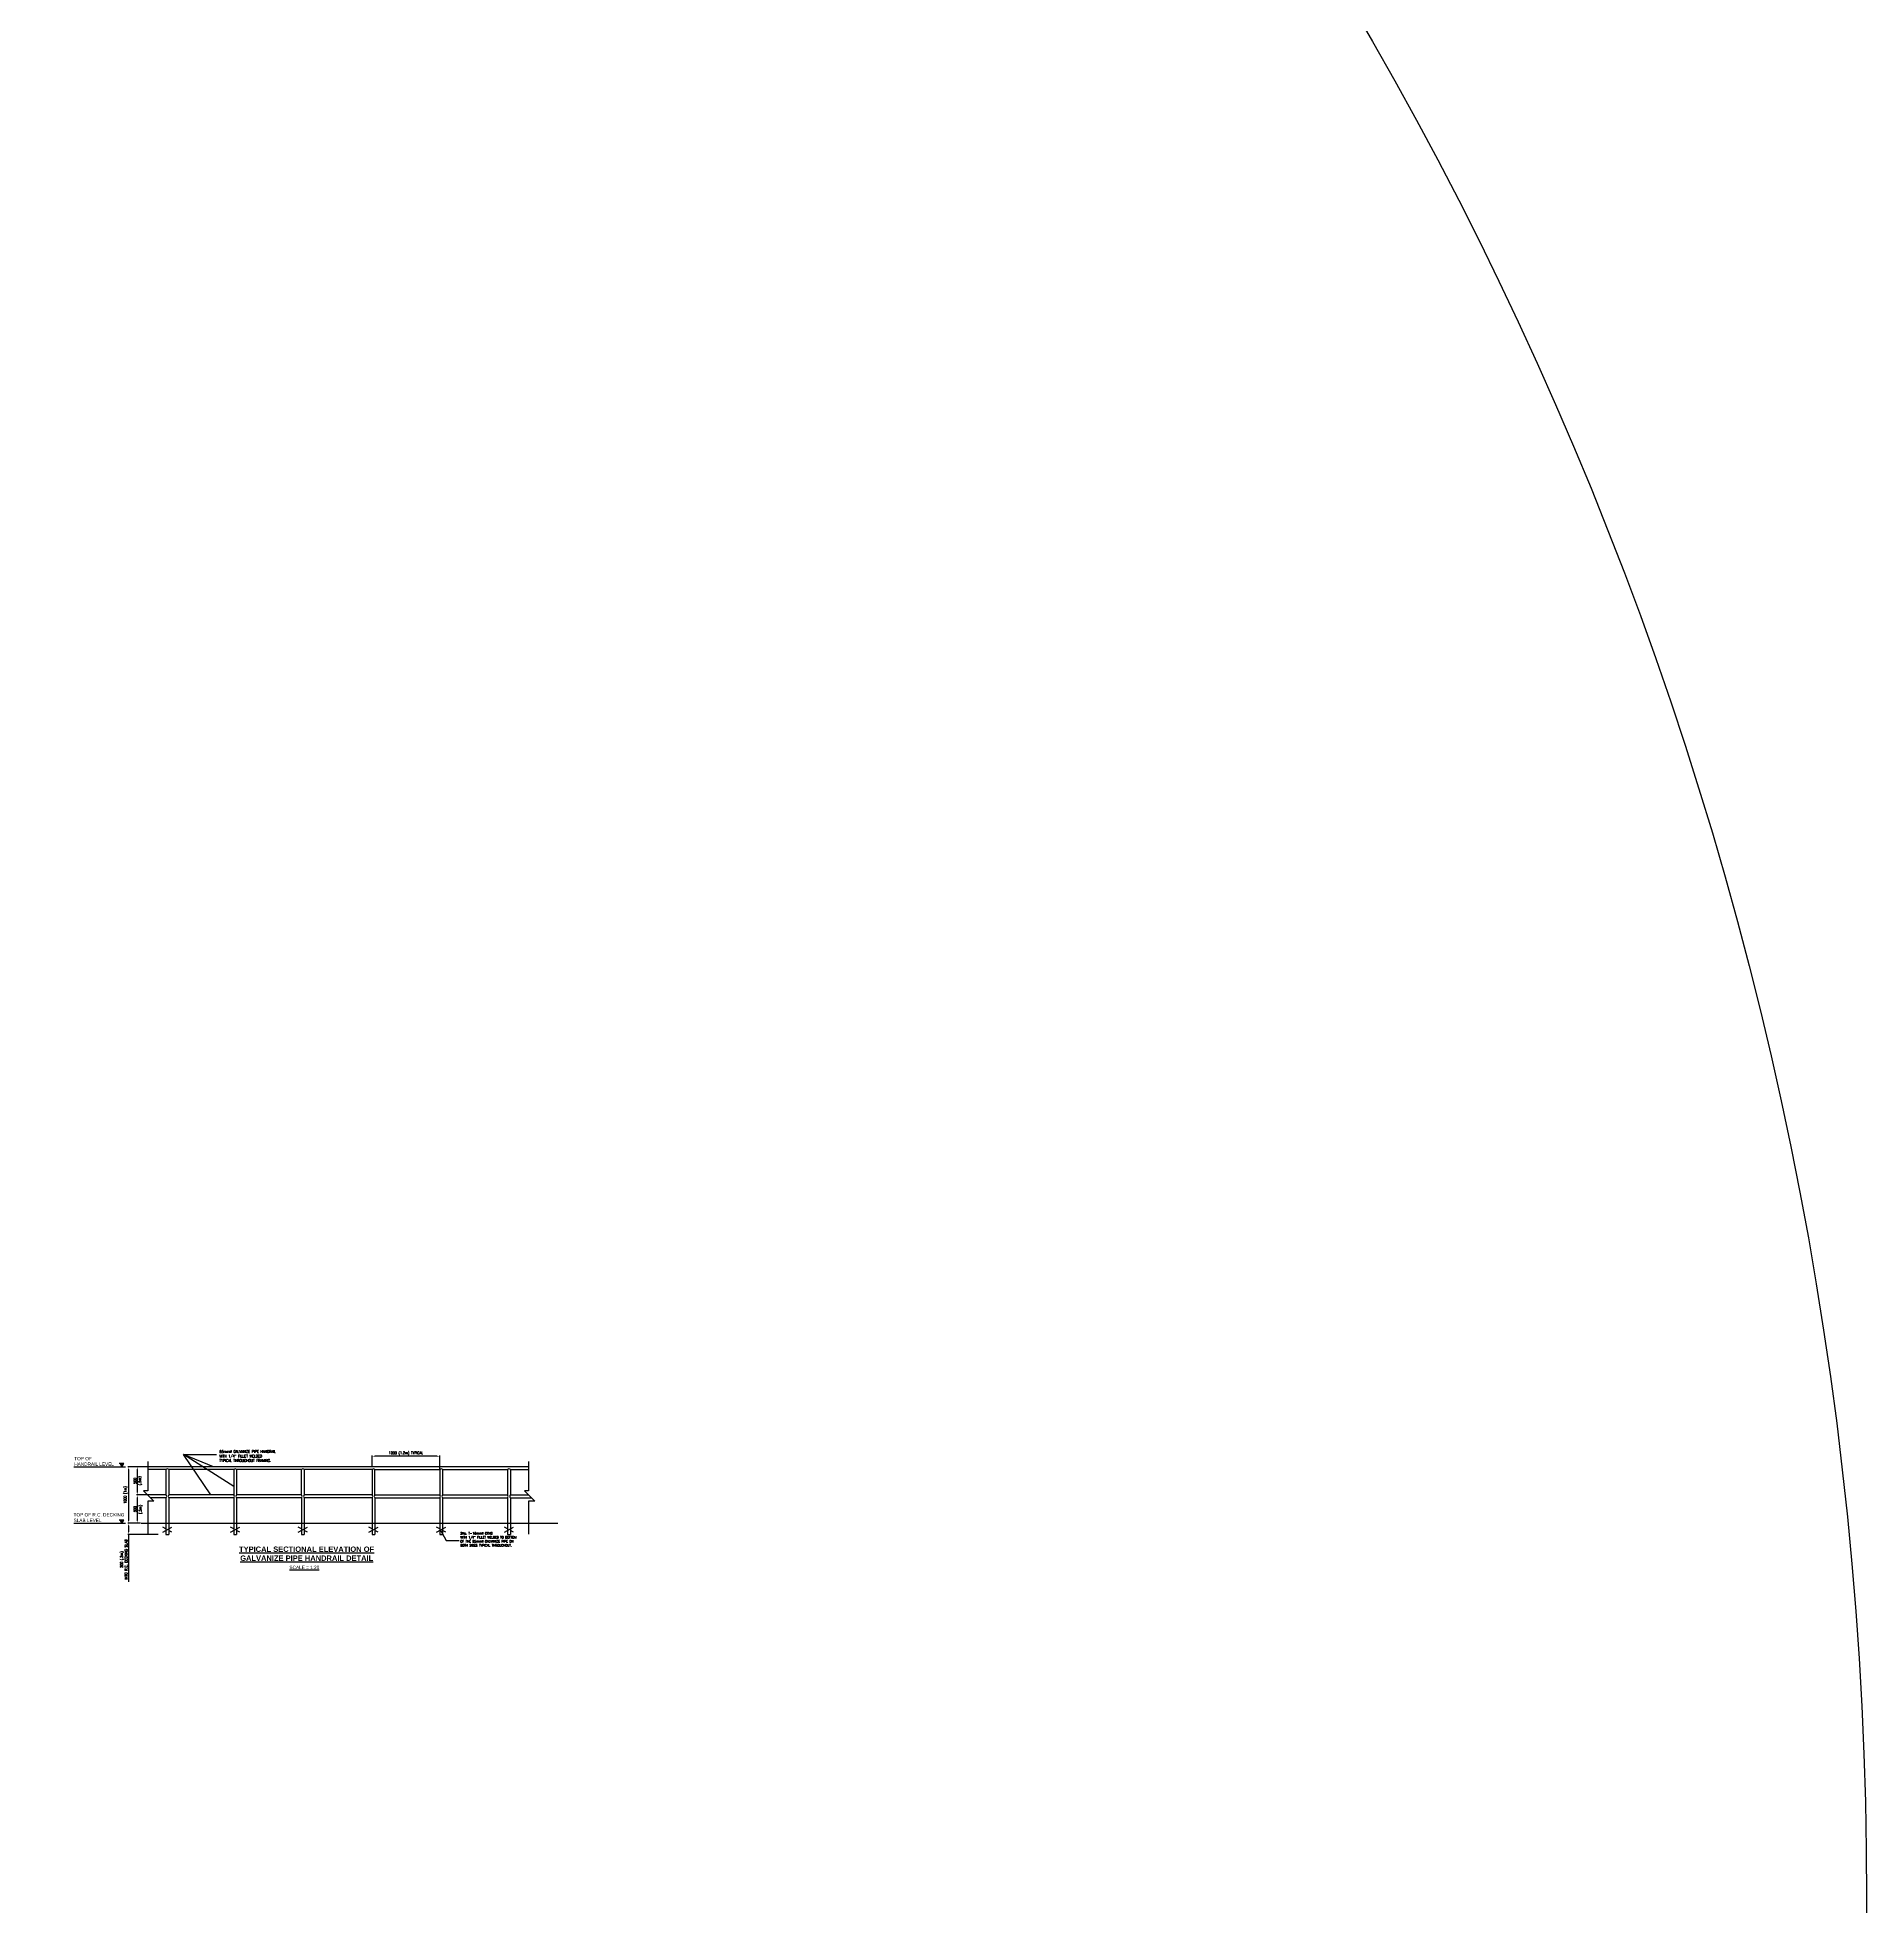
# Model space of a CAD drawing. Header units: millimetres. Extents: x -605628 to 223188, y -4937 to 493520.
# Drawn here: x -505907 to -473499, y 427305 to 460412 of the extents above; entities that cross this region are included whole.
import ezdxf

# ---------------------------------------------------------------- set-up
doc = ezdxf.new("R2010")
doc.units = ezdxf.units.MM
doc.header["$LTSCALE"] = 100
doc.header["$MEASUREMENT"] = 0
doc.linetypes.add('HIDDEN', pattern=[0.375, 0.25, -0.125])
for name, color, linetype in [('S-Dim', 1, 'Continuous'), ('ST-FOOTING', 4, 'HIDDEN'), ('ST-TEXT', 255, 'Continuous')]:
    doc.layers.add(name, color=color, linetype=linetype)
doc.styles.add('Roomname', font='sanss___.ttf')
doc.styles.add('SKEL 1_20xp', font='romans.shx', dxfattribs={"width": 0.75, "height": 47.6})
doc.styles.add('SKEL 1_24xp', font='romans.shx', dxfattribs={"width": 0.85, "height": 2.25})
doc.dimstyles.new('SKEL 1_20xp', dxfattribs={"dimtxt": 47.6, "dimasz": 47.6, "dimexe": 12, "dimexo": 12, "dimgap": 15, "dimtad": 1, "dimdec": 0, "dimtxsty": 'SKEL 1_20xp', "dimcen": 4, "dimdle": 1, "dimclrd": 1, "dimclre": 1, "dimclrt": 2, "dimadec": 0, "dimazin": 0, "dimtfac": 1, "dimtdec": 0, "dimtix": 1, "dimtmove": 0, "dimatfit": 3, "dimfxl": 1.25, "dimarcsym": 0})

msp = doc.modelspace()

# ---------------------------------------------------------------- hatches: boundary and pattern name
at = {"layer": 'ST-TEXT'}
for points in [[(-504407.5, 435096.7), (-504376.4, 435150.6), (-504407.5, 435150.6)], [(-504407.5, 434096.7), (-504376.4, 434150.6), (-504407.5, 434150.6)]]:
    msp.add_hatch(color=256, dxfattribs=at).paths.add_polyline_path(points)

# ---------------------------------------------------------------- linework, layer by layer
at = {"color": 6, "ltscale": 0.15}
for p, q in [((-505259.8, 435096.1), (-504347, 435096.1)), ((-505259.8, 434096.1), (-504347, 434096.1)), ((-504070.4, 434096.1), (-496684.6, 434096.1))]:
    msp.add_line(p, q, dxfattribs=at)
at = {"color": 4, "ltscale": 0.15}
for p, q in [((-503952.1, 435186.6), (-503952.1, 434671.1)), ((-497202.9, 435096.1), (-503952.1, 435096.1)), ((-503628.3, 435045.3), (-503952.1, 435045.3)), ((-503628.3, 435045.3), (-503628.3, 434596.1)), ((-502428.3, 435045.3), (-503577.5, 435045.3)), ((-503577.5, 435045.3), (-503577.5, 434596.1)), ((-502428.3, 435045.3), (-502428.3, 434596.1)), ((-501228.3, 435045.3), (-502377.5, 435045.3)), ((-502377.5, 435045.3), (-502377.5, 434596.1)), ((-501228.3, 434596.1), (-501228.3, 435045.3)), ((-501177.5, 435045.3), (-501177.5, 434595.3)), ((-499977.5, 435045.3), (-501177.5, 435045.3)), ((-499977.5, 435045.3), (-499977.5, 434596.1)), ((-499926.7, 434596.1), (-499926.7, 435045.3)), ((-499926.7, 435045.3), (-498777.5, 435045.3)), ((-498777.5, 435045.3), (-498777.5, 434596.1)), ((-498726.7, 435045.3), (-497577.5, 435045.3)), ((-498726.7, 435045.3), (-498726.7, 434596.1)), ((-497577.5, 435045.3), (-497577.5, 434596.1)), ((-497526.7, 435045.3), (-497202.9, 435045.3)), ((-497526.7, 435045.3), (-497526.7, 434596.1)), ((-497202.9, 435186.6), (-497202.9, 434671.1)), ((-503952.1, 434671.1), (-504025.8, 434671.1)), ((-504025.8, 434671.1), (-503841.5, 434484)), ((-503841.5, 434484), (-503952.1, 434484)), ((-503952.1, 434484), (-503952.1, 433901.4)), ((-503628.3, 434596.1), (-503951.9, 434596.1)), ((-503628.3, 434545.3), (-503901.9, 434545.3)), ((-503628.3, 434545.3), (-503628.3, 433896.1)), ((-502428.3, 434596.1), (-503577.5, 434596.1)), ((-502428.3, 434545.3), (-503577.5, 434545.3)), ((-503577.5, 434545.3), (-503577.5, 433896.1)), ((-502428.3, 434545.3), (-502428.3, 433896.1)), ((-501228.3, 434596.1), (-502377.5, 434596.1)), ((-501228.3, 434545.3), (-502377.5, 434545.3)), ((-502377.5, 434545.3), (-502377.5, 433896.1)), ((-501228.3, 434545.3), (-501228.3, 433896.1)), ((-499977.5, 434596.1), (-501177.5, 434596.1)), ((-501177.5, 434546.2), (-501177.5, 433896.1)), ((-499977.5, 434545.3), (-501177.5, 434545.3)), ((-499977.5, 434545.3), (-499977.5, 433896.1)), ((-499926.7, 434596.1), (-498777.5, 434596.1)), ((-499926.7, 434545.3), (-498777.5, 434545.3)), ((-499926.7, 434545.3), (-499926.7, 433896.1)), ((-498777.5, 434545.3), (-498777.5, 433896.1)), ((-498726.7, 434596.1), (-497577.5, 434596.1)), ((-498726.7, 434545.3), (-497577.5, 434545.3)), ((-498726.7, 434545.3), (-498726.7, 433896.1)), ((-497577.5, 434545.3), (-497577.5, 433896.1)), ((-497526.7, 434596.1), (-497202.8, 434596.1)), ((-497526.7, 434545.3), (-497152.8, 434545.3)), ((-497526.7, 434545.3), (-497526.7, 433896.1)), ((-497202.9, 434671.1), (-497276.6, 434671.1)), ((-497276.6, 434671.1), (-497092.4, 434484)), ((-497092.4, 434484), (-497202.9, 434484)), ((-497202.9, 434484), (-497202.9, 433901.4)), ((-503952.1, 434096.1), (-503952.1, 434019.9)), ((-503628.3, 433896.1), (-503577.5, 433896.1)), ((-502428.3, 433896.1), (-502377.5, 433896.1)), ((-501228.3, 433896.1), (-501177.5, 433896.1)), ((-499977.5, 433896.1), (-499926.7, 433896.1)), ((-498777.5, 433896.1), (-498726.7, 433896.1)), ((-497577.5, 433896.1), (-497526.7, 433896.1))]:
    msp.add_line(p, q, dxfattribs=at)
at = {"color": 5, "ltscale": 0.15}
for p, q in [((-503683.6, 433935.5), (-503522.3, 434028.6)), ((-503628.3, 433996.7), (-503683.6, 434028.6)), ((-503522.3, 433935.5), (-503577.5, 433967.4)), ((-502483.6, 433935.5), (-502322.3, 434028.6)), ((-502428.3, 433996.7), (-502483.6, 434028.6)), ((-502322.3, 433935.5), (-502377.5, 433967.4)), ((-501283.6, 433935.5), (-501122.3, 434028.6)), ((-501228.3, 433996.7), (-501283.6, 434028.6)), ((-501122.3, 433935.5), (-501177.5, 433967.4)), ((-500032.8, 433935.5), (-499871.5, 434028.6)), ((-499977.5, 433996.7), (-500032.8, 434028.6)), ((-499871.5, 433935.5), (-499926.7, 433967.4)), ((-498832.8, 433935.5), (-498671.5, 434028.6)), ((-498777.5, 433996.7), (-498832.8, 434028.6)), ((-498671.5, 433935.5), (-498726.7, 433967.4)), ((-497632.8, 433935.5), (-497471.5, 434028.6)), ((-497577.5, 433996.7), (-497632.8, 434028.6)), ((-497471.5, 433935.5), (-497526.7, 433967.4))]:
    msp.add_line(p, q, dxfattribs=at)
at = {"color": 4, "ltscale": 0.15}
for centre, start, end in [((-503602.9, 435026.1), 37.09363, 142.90637), ((-502402.9, 435026.1), 37.09363, 142.90637), ((-501202.9, 435026.1), 37.09363, 142.90637), ((-499952.1, 435026.1), 37.09363, 142.90637), ((-498752.1, 435026.1), 37.09363, 142.90637), ((-497552.1, 435026.1), 37.09363, 142.90637), ((-503647.5, 434570.7), 307.09363, 52.90637), ((-503557.3, 434570.7), 127.09363, 232.90637), ((-502447.5, 434570.7), 307.09363, 52.90637), ((-502357.3, 434570.7), 127.09363, 232.90637), ((-501247.5, 434570.7), 307.09363, 52.90637), ((-501157.3, 434570.7), 127.09363, 232.90637), ((-499996.7, 434570.7), 307.09363, 52.90637), ((-499907.5, 434570.7), 127.09363, 232.90637), ((-498797.7, 434570.7), 307.09363, 52.90637), ((-498707.5, 434570.7), 127.09363, 232.90637), ((-497597.7, 434570.7), 307.09363, 52.90637), ((-497507.5, 434570.7), 127.09363, 232.90637)]:
    msp.add_arc(centre, 31.8, start, end, dxfattribs=at)
at = {"layer": 'ST-FOOTING', "color": 2, "linetype": 'ByBlock'}
msp.add_circle((-539563.6, 427455.6), 66064.3, dxfattribs=at)
at = {"layer": 'ST-TEXT'}
for p, q in [((-504376.4, 435150.6), (-504459.3, 435150.6)), ((-504407.5, 435096.7), (-504438.7, 435150.6)), ((-504407.5, 435096.7), (-504376.4, 435150.6)), ((-504407.5, 435096.7), (-504407.5, 435150.6)), ((-504376.4, 434150.6), (-504459.3, 434150.6)), ((-504407.5, 434096.7), (-504438.7, 434150.6)), ((-504407.5, 434096.7), (-504376.4, 434150.6)), ((-504407.5, 434096.7), (-504407.5, 434150.6))]:
    msp.add_line(p, q, dxfattribs=at)
at = {"layer": 'ST-TEXT', "color": 1}
for p, q in [((-504118.6, 435096.1), (-504304.6, 435096.1)), ((-504292.6, 435048.5), (-504292.6, 434143.7)), ((-503963.9, 435096.1), (-504149.9, 435096.1)), ((-504137.9, 435048.5), (-504137.9, 434643.7)), ((-499977.5, 435108.1), (-499977.5, 435294.1)), ((-498825.1, 435282.1), (-499929.9, 435282.1)), ((-498777.5, 435057.3), (-498777.5, 435294.1)), ((-503963.9, 434596.1), (-504149.9, 434596.1)), ((-503963.9, 434596.1), (-504149.9, 434596.1)), ((-504137.9, 434548.5), (-504137.9, 434143.7)), ((-504082.4, 434096.1), (-504304.6, 434096.1)), ((-504118.6, 434096.1), (-504304.6, 434096.1)), ((-504292.6, 434048.5), (-504292.6, 433943.7)), ((-504082.4, 434096.1), (-504149.9, 434096.1)), ((-503767.3, 433896.1), (-504304.6, 433896.1)), ((-504292.6, 433896.1), (-504292.6, 433057.5))]:
    msp.add_line(p, q, dxfattribs=at)
for points in [[(-504300.5, 435048.5), (-504284.7, 435048.5), (-504292.6, 435096.1)], [(-504145.9, 435048.5), (-504130, 435048.5), (-504137.9, 435096.1)], [(-499929.9, 435290.1), (-499929.9, 435274.2), (-499977.5, 435282.1)], [(-498825.1, 435290.1), (-498825.1, 435274.2), (-498777.5, 435282.1)], [(-504145.9, 434643.7), (-504130, 434643.7), (-504137.9, 434596.1)], [(-504145.9, 434548.5), (-504130, 434548.5), (-504137.9, 434596.1)], [(-504300.5, 434143.7), (-504284.7, 434143.7), (-504292.6, 434096.1)], [(-504300.5, 434048.5), (-504284.7, 434048.5), (-504292.6, 434096.1)], [(-504145.9, 434143.7), (-504130, 434143.7), (-504137.9, 434096.1)], [(-504300.5, 433943.7), (-504284.7, 433943.7), (-504292.6, 433896.1)]]:
    msp.add_solid(points, dxfattribs=at)

# ---------------------------------------------------------------- texts
at = {"layer": 'ST-TEXT', "linetype": 'ByBlock', "style": 'SKEL 1_24xp', "width": 0.85}
msp.add_text('(.5m)', height=47.6, rotation=90, dxfattribs=at).set_placement((-504060.2, 434259.7))
at = {"layer": 'ST-TEXT', "attachment_point": 1}
for s, insert, char_height, width, style in [('\\A1;65mm%%C GALVANIZE PIPE HANDRAIL\\PWITH 1/4" FILLET WELDED \\PTYPICAL {\\A0;THROUGHOUT FRAMING.}', (-502681.2, 435388), 47.6, 1717.958, 'SKEL 1_24xp'), ('\\A1;TOP OF \\PHANDRAIL LEVEL', (-505252.9, 435270.7), 59.5, 733.676, 'Roomname'), ('\\A1;TOP OF R.C. DECKING SLAB LEVEL', (-505264.7, 434274.8), 59.5, 946.027, 'Roomname'), ('\\A1;2No. T-16mm%%C CRAB\\PWITH 1/4" FILLET WELDED TO BOTTOM \\POF THE 65mm%%C GALVANIZE PIPE ON \\PBOTH SIDES TYPICAL {\\A0;THROUGHOUT.}', (-498412.9, 433938.1), 42.862, 1717.958, 'SKEL 1_24xp'), ('\\A1;\\pi5073;{\\fSansSerif|b1|i0|c2|p2;\\LTYPICAL SECTIONAL ELEVATION OF \\P\\pi5093.6;GALVANIZE PIPE HANDRAIL DETAIL}', (-507407.1, 433683.1), 95.2, 12491.798, 'Roomname'), ('{\\LSCALE = 1:20} ', (-501441.3, 433342.6), 59.5, 602.588, 'Roomname')]:
    msp.add_mtext(s, dxfattribs=dict(at, insert=insert, char_height=char_height, width=width, style=style))
at = {"layer": 'ST-TEXT', "insert": (-499377.5, 435333.4), "char_height": 47.6, "attachment_point": 5, "style": 'SKEL 1_20xp'}
msp.add_mtext('1200 (1.2m) TYPICAL', dxfattribs=at)
at = {"layer": 'ST-TEXT', "char_height": 47.6, "attachment_point": 5, "rotation": 90, "style": 'SKEL 1_20xp'}
for s, insert in [('1000 (1m)', (-504343.9, 434596.1)), ('500', (-504176.7, 434846.1)), ('500 ', (-504176.7, 434346.1)), ('200 (.2m)\\P{\\A1;\\W0.85;INTO R.C. DECKING SLAB}', (-504375.6, 433453))]:
    msp.add_mtext(s, dxfattribs=dict(at, insert=insert))
at = {"layer": 'ST-TEXT', "insert": (-504117.2, 434767.5), "char_height": 47.6, "width": 1717.958, "attachment_point": 1, "rotation": 90, "style": 'SKEL 1_24xp'}
msp.add_mtext('\\A1;(.5m)', dxfattribs=at)

# ---------------------------------------------------------------- leaders
at = {"layer": 'S-Dim'}
for points in [[(-502788.3, 435096.1), (-503315.8, 435313.3), (-502734.3, 435313.3)], [(-502832.8, 434596.1), (-503315.8, 435313.3), (-502734.3, 435313.3)], [(-502428.3, 434747.4), (-503315.8, 435313.3), (-502734.3, 435313.3)], [(-498766.1, 433974), (-498662.5, 433787.5), (-498434.9, 433787.5)]]:
    msp.add_leader(points, dimstyle='SKEL 1_20xp', dxfattribs=at)

doc.saveas('drawing.dxf')
